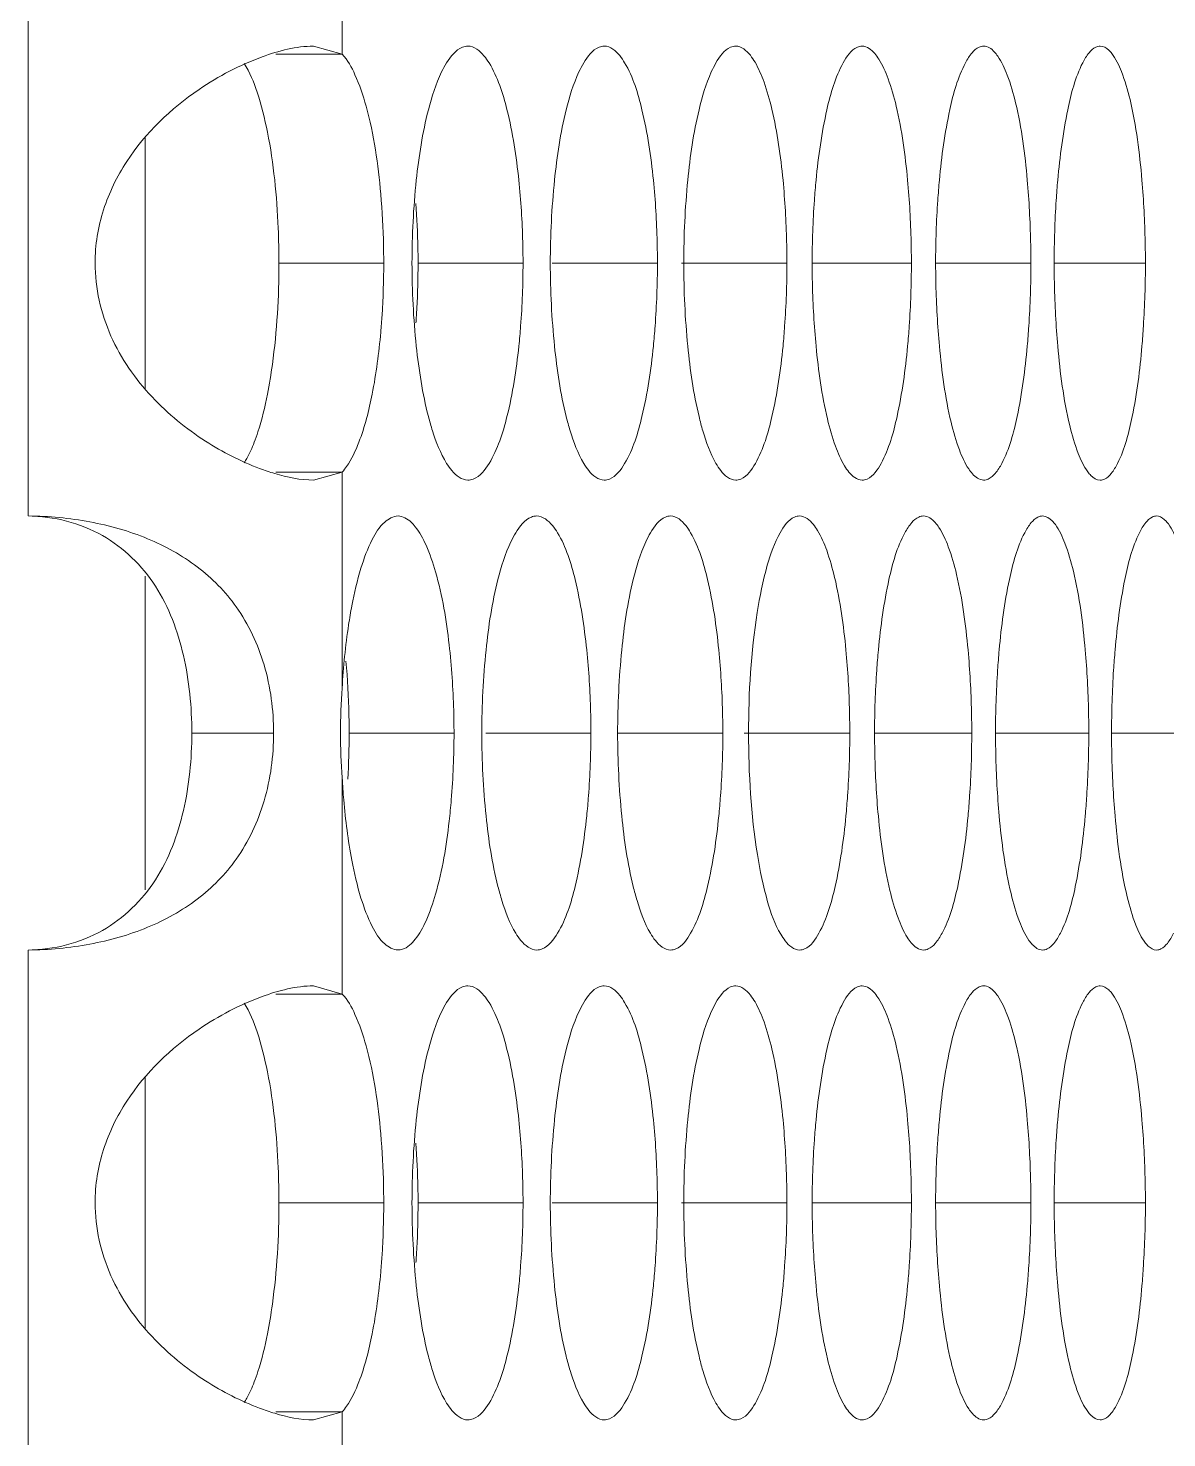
# Model space of a CAD drawing. Header units: millimetres. Extents: x 1177 to 4147, y 93 to 2194.
# Drawn here: x 2891.19 to 2906.93, y 1674.11 to 1693.6 of the extents above; entities that cross this region are included whole.
import ezdxf

# ---------------------------------------------------------------- set-up
doc = ezdxf.new("R2010")
doc.units = ezdxf.units.MM
doc.header["$LTSCALE"] = 0.1
doc.layers.get('0').update_dxf_attribs({"lineweight": 13})
doc.layers.add('标注', color=251, linetype='Continuous', lineweight=9)

msp = doc.modelspace()

# ---------------------------------------------------------------- linework, layer by layer
for p, q in [((2895.532, 1693.239), (2895.532, 1696.226)), ((2891.191, 1686.856), (2891.191, 1693.847)), ((2891.191, 1686.856), (2891.191, 1693.847)), ((2895.532, 1684.477), (2895.532, 1687.464)), ((2895.532, 1680.248), (2895.532, 1683.235)), ((2891.191, 1673.866), (2891.191, 1680.856)), ((2891.191, 1673.866), (2891.191, 1680.856)), ((2895.532, 1671.487), (2895.532, 1674.474))]:
    msp.add_line(p, q)
at = {"layer": '标注'}
for p, q in [((2895.532, 1693.239), (2895.137, 1693.351)), ((2894.616, 1693.239), (2895.532, 1693.239)), ((2892.81, 1692.09), (2892.81, 1688.613)), ((2894.658, 1690.352), (2896.106, 1690.352)), ((2896.581, 1690.352), (2898.032, 1690.352)), ((2898.435, 1690.352), (2899.89, 1690.352)), ((2900.221, 1690.352), (2901.68, 1690.352)), ((2902.029, 1690.352), (2903.401, 1690.352)), ((2903.736, 1690.352), (2905.053, 1690.352)), ((2905.375, 1690.352), (2906.636, 1690.352)), ((2894.616, 1687.464), (2895.532, 1687.464)), ((2895.137, 1687.352), (2895.532, 1687.464)), ((2892.81, 1686.024), (2892.81, 1681.689)), ((2893.453, 1683.856), (2894.584, 1683.856)), ((2895.628, 1683.856), (2897.078, 1683.856)), ((2897.516, 1683.856), (2898.97, 1683.856)), ((2899.337, 1683.856), (2900.794, 1683.856)), ((2901.089, 1683.856), (2902.549, 1683.856)), ((2902.892, 1683.856), (2904.235, 1683.856)), ((2904.564, 1683.856), (2905.853, 1683.856)), ((2906.168, 1683.856), (2907.402, 1683.856)), ((2894.616, 1680.248), (2895.532, 1680.248)), ((2895.532, 1680.248), (2895.137, 1680.361)), ((2892.81, 1679.1), (2892.81, 1675.623)), ((2894.658, 1677.361), (2896.106, 1677.361)), ((2896.581, 1677.361), (2898.032, 1677.361)), ((2898.435, 1677.361), (2899.89, 1677.361)), ((2900.221, 1677.361), (2901.68, 1677.361)), ((2902.029, 1677.361), (2903.401, 1677.361)), ((2903.736, 1677.361), (2905.053, 1677.361)), ((2905.375, 1677.361), (2906.636, 1677.361)), ((2894.616, 1674.474), (2895.532, 1674.474)), ((2895.137, 1674.361), (2895.532, 1674.474))]:
    msp.add_line(p, q, dxfattribs=at)
for centre, radius, start, end in [((2904.136, 1683.849), 8.627, 175.8208, 179.9495), ((2904.136, 1683.864), 8.627, 180.0505, 184.1792), ((2884.338, 1683.856), 11.29, 356.7614, 0.0035)]:
    msp.add_arc(centre, radius, start, end, dxfattribs=at)
for points, knots in [([(2895.137, 1693.351), (2894.895, 1693.351), (2894.332, 1693.201), (2893.824, 1692.937), (2893.553, 1692.753)], [0, 0, 0, 0, 0.425121, 1, 1, 1, 1]), ([(2897.27, 1693.352), (2897.244, 1693.352), (2897.116, 1693.322), (2897.03, 1693.207), (2896.976, 1693.12)], [0, 0, 0, 0, 0.199148, 1, 1, 1, 1]), ([(2897.563, 1693.12), (2897.541, 1693.154), (2897.472, 1693.257), (2897.356, 1693.352), (2897.27, 1693.352)], [0, 0, 0, 0, 0.321082, 1, 1, 1, 1]), ([(2899.155, 1693.352), (2899.131, 1693.352), (2899.005, 1693.322), (2898.923, 1693.206), (2898.871, 1693.12)], [0, 0, 0, 0, 0.196477, 1, 1, 1, 1]), ([(2899.437, 1693.12), (2899.417, 1693.154), (2899.351, 1693.256), (2899.239, 1693.352), (2899.155, 1693.352)], [0, 0, 0, 0, 0.324295, 1, 1, 1, 1]), ([(2900.972, 1693.352), (2900.948, 1693.352), (2900.825, 1693.321), (2900.748, 1693.206), (2900.699, 1693.12)], [0, 0, 0, 0, 0.193636, 1, 1, 1, 1]), ([(2901.239, 1693.128), (2901.22, 1693.161), (2901.158, 1693.258), (2901.052, 1693.352), (2900.972, 1693.352)], [0, 0, 0, 0, 0.326204, 1, 1, 1, 1]), ([(2902.72, 1693.352), (2902.698, 1693.352), (2902.577, 1693.32), (2902.505, 1693.205), (2902.458, 1693.12)], [0, 0, 0, 0, 0.190615, 1, 1, 1, 1]), ([(2902.951, 1693.171), (2902.934, 1693.198), (2902.879, 1693.278), (2902.788, 1693.352), (2902.72, 1693.352)], [0, 0, 0, 0, 0.321102, 1, 1, 1, 1]), ([(2904.4, 1693.352), (2904.378, 1693.352), (2904.315, 1693.335), (2904.225, 1693.251), (2904.174, 1693.169), (2904.148, 1693.12)], [0, 0, 0, 0, 0.185665, 0.530478, 1, 1, 1, 1]), ([(2904.595, 1693.213), (2904.58, 1693.234), (2904.532, 1693.297), (2904.456, 1693.352), (2904.4, 1693.352)], [0, 0, 0, 0, 0.314447, 1, 1, 1, 1]), ([(2906.011, 1693.352), (2905.99, 1693.352), (2905.928, 1693.335), (2905.843, 1693.251), (2905.794, 1693.169), (2905.769, 1693.12)], [0, 0, 0, 0, 0.182292, 0.52599, 1, 1, 1, 1]), ([(2906.17, 1693.251), (2906.158, 1693.266), (2906.117, 1693.314), (2906.055, 1693.352), (2906.011, 1693.352)], [0, 0, 0, 0, 0.305886, 1, 1, 1, 1]), ([(2894.499, 1692.162), (2894.462, 1692.349), (2894.382, 1692.675), (2894.255, 1692.989), (2894.179, 1693.112)], [0, 0, 0, 0, 0.568754, 1, 1, 1, 1]), ([(2896.065, 1691.306), (2896.029, 1691.715), (2895.951, 1692.28), (2895.738, 1692.921), (2895.608, 1693.158), (2895.532, 1693.239)], [0, 0, 0, 0, 0.608781, 0.835781, 1, 1, 1, 1]), ([(2896.976, 1693.12), (2896.95, 1693.079), (2896.841, 1692.874), (2896.77, 1692.651), (2896.724, 1692.472)], [0, 0, 0, 0, 0.20579, 1, 1, 1, 1]), ([(2897.974, 1691.499), (2897.94, 1691.826), (2897.855, 1692.379), (2897.683, 1692.923), (2897.563, 1693.12)], [0, 0, 0, 0, 0.587706, 1, 1, 1, 1]), ([(2898.871, 1693.12), (2898.847, 1693.079), (2898.741, 1692.873), (2898.673, 1692.65), (2898.629, 1692.472)], [0, 0, 0, 0, 0.205098, 1, 1, 1, 1]), ([(2899.834, 1691.499), (2899.801, 1691.826), (2899.719, 1692.377), (2899.555, 1692.922), (2899.437, 1693.12)], [0, 0, 0, 0, 0.588565, 1, 1, 1, 1]), ([(2900.699, 1693.12), (2900.675, 1693.079), (2900.573, 1692.873), (2900.508, 1692.65), (2900.465, 1692.472)], [0, 0, 0, 0, 0.204414, 1, 1, 1, 1]), ([(2901.626, 1691.499), (2901.594, 1691.828), (2901.531, 1692.287), (2901.38, 1692.828), (2901.29, 1693.041), (2901.239, 1693.128)], [0, 0, 0, 0, 0.590197, 0.820528, 1, 1, 1, 1]), ([(2902.458, 1693.12), (2902.347, 1692.92), (2902.192, 1692.376), (2902.115, 1691.826), (2902.083, 1691.499)], [0, 0, 0, 0, 0.410076, 1, 1, 1, 1]), ([(2903.349, 1691.499), (2903.316, 1691.843), (2903.254, 1692.318), (2903.098, 1692.873), (2903.004, 1693.087), (2902.951, 1693.171)], [0, 0, 0, 0, 0.598831, 0.827178, 1, 1, 1, 1]), ([(2904.148, 1693.12), (2904.041, 1692.919), (2903.893, 1692.375), (2903.818, 1691.826), (2903.788, 1691.499)], [0, 0, 0, 0, 0.409275, 1, 1, 1, 1]), ([(2905.003, 1691.499), (2904.971, 1691.857), (2904.909, 1692.35), (2904.747, 1692.919), (2904.651, 1693.132), (2904.595, 1693.213)], [0, 0, 0, 0, 0.608586, 0.834685, 1, 1, 1, 1]), ([(2905.769, 1693.12), (2905.666, 1692.918), (2905.525, 1692.374), (2905.453, 1691.825), (2905.424, 1691.499)], [0, 0, 0, 0, 0.408497, 1, 1, 1, 1]), ([(2906.588, 1691.499), (2906.556, 1691.872), (2906.495, 1692.383), (2906.328, 1692.964), (2906.229, 1693.176), (2906.17, 1693.251)], [0, 0, 0, 0, 0.619614, 0.843153, 1, 1, 1, 1]), ([(2893.553, 1692.753), (2893.164, 1692.488), (2892.628, 1691.975), (2892.197, 1691.099), (2892.116, 1690.6), (2892.116, 1690.352)], [0, 0, 0, 0, 0.48685, 0.742674, 1, 1, 1, 1]), ([(2896.724, 1692.472), (2896.642, 1692.153), (2896.533, 1691.447), (2896.497, 1690.734), (2896.497, 1690.352)], [0, 0, 0, 0, 0.462348, 1, 1, 1, 1]), ([(2898.629, 1692.472), (2898.549, 1692.153), (2898.445, 1691.446), (2898.409, 1690.734), (2898.409, 1690.352)], [0, 0, 0, 0, 0.462125, 1, 1, 1, 1]), ([(2900.465, 1692.472), (2900.388, 1692.153), (2900.288, 1691.446), (2900.254, 1690.734), (2900.254, 1690.352)], [0, 0, 0, 0, 0.461908, 1, 1, 1, 1]), ([(2894.658, 1690.352), (2894.658, 1690.513), (2894.644, 1691.119), (2894.586, 1691.726), (2894.499, 1692.162)], [0, 0, 0, 0, 0.265985, 1, 1, 1, 1]), ([(2898.032, 1690.352), (2898.032, 1690.449), (2898.027, 1690.832), (2898.004, 1691.215), (2897.974, 1691.499)], [0, 0, 0, 0, 0.255763, 1, 1, 1, 1]), ([(2899.89, 1690.352), (2899.89, 1690.449), (2899.885, 1690.832), (2899.863, 1691.215), (2899.834, 1691.499)], [0, 0, 0, 0, 0.25579, 1, 1, 1, 1]), ([(2901.68, 1690.352), (2901.68, 1690.449), (2901.675, 1690.832), (2901.653, 1691.215), (2901.626, 1691.499)], [0, 0, 0, 0, 0.255815, 1, 1, 1, 1]), ([(2902.083, 1691.499), (2902.074, 1691.406), (2902.043, 1691.025), (2902.029, 1690.642), (2902.029, 1690.352)], [0, 0, 0, 0, 0.242084, 1, 1, 1, 1]), ([(2903.401, 1690.352), (2903.401, 1690.449), (2903.396, 1690.832), (2903.375, 1691.215), (2903.349, 1691.499)], [0, 0, 0, 0, 0.25584, 1, 1, 1, 1]), ([(2903.788, 1691.499), (2903.78, 1691.406), (2903.749, 1691.025), (2903.736, 1690.642), (2903.736, 1690.352)], [0, 0, 0, 0, 0.242044, 1, 1, 1, 1]), ([(2905.053, 1690.352), (2905.053, 1690.449), (2905.048, 1690.832), (2905.028, 1691.215), (2905.003, 1691.499)], [0, 0, 0, 0, 0.255864, 1, 1, 1, 1]), ([(2905.424, 1691.499), (2905.416, 1691.406), (2905.387, 1691.025), (2905.375, 1690.642), (2905.375, 1690.352)], [0, 0, 0, 0, 0.242005, 1, 1, 1, 1]), ([(2906.636, 1690.352), (2906.636, 1690.449), (2906.632, 1690.832), (2906.612, 1691.215), (2906.588, 1691.499)], [0, 0, 0, 0, 0.255886, 1, 1, 1, 1]), ([(2896.106, 1690.352), (2896.106, 1690.432), (2896.103, 1690.751), (2896.086, 1691.069), (2896.065, 1691.306)], [0, 0, 0, 0, 0.253876, 1, 1, 1, 1]), ([(2896.581, 1690.352), (2896.581, 1690.421), (2896.578, 1690.697), (2896.566, 1690.973), (2896.551, 1691.178)], [0, 0, 0, 0, 0.252958, 1, 1, 1, 1]), ([(2892.116, 1690.352), (2892.116, 1690.008), (2892.273, 1689.318), (2892.859, 1688.484), (2893.591, 1687.886), (2894.129, 1687.611), (2894.391, 1687.513)], [0, 0, 0, 0, 0.268228, 0.532568, 0.782157, 1, 1, 1, 1]), ([(2894.499, 1688.541), (2894.526, 1688.677), (2894.623, 1689.275), (2894.658, 1689.883), (2894.658, 1690.352)], [0, 0, 0, 0, 0.228138, 1, 1, 1, 1]), ([(2896.065, 1689.397), (2896.072, 1689.475), (2896.096, 1689.793), (2896.106, 1690.111), (2896.106, 1690.352)], [0, 0, 0, 0, 0.244708, 1, 1, 1, 1]), ([(2896.497, 1690.352), (2896.497, 1689.969), (2896.533, 1689.256), (2896.642, 1688.55), (2896.724, 1688.231)], [0, 0, 0, 0, 0.537652, 1, 1, 1, 1]), ([(2896.551, 1689.525), (2896.556, 1689.593), (2896.573, 1689.868), (2896.581, 1690.144), (2896.581, 1690.352)], [0, 0, 0, 0, 0.246013, 1, 1, 1, 1]), ([(2897.974, 1689.204), (2897.984, 1689.297), (2898.018, 1689.678), (2898.032, 1690.061), (2898.032, 1690.352)], [0, 0, 0, 0, 0.24218, 1, 1, 1, 1]), ([(2898.409, 1690.352), (2898.409, 1689.969), (2898.445, 1689.257), (2898.549, 1688.55), (2898.629, 1688.231)], [0, 0, 0, 0, 0.537875, 1, 1, 1, 1]), ([(2899.834, 1689.204), (2899.843, 1689.297), (2899.876, 1689.678), (2899.89, 1690.061), (2899.89, 1690.352)], [0, 0, 0, 0, 0.242136, 1, 1, 1, 1]), ([(2900.254, 1690.352), (2900.254, 1689.969), (2900.288, 1689.257), (2900.388, 1688.55), (2900.465, 1688.231)], [0, 0, 0, 0, 0.538092, 1, 1, 1, 1]), ([(2901.626, 1689.204), (2901.635, 1689.297), (2901.666, 1689.678), (2901.68, 1690.061), (2901.68, 1690.352)], [0, 0, 0, 0, 0.242094, 1, 1, 1, 1]), ([(2902.029, 1690.352), (2902.029, 1690.254), (2902.034, 1689.871), (2902.056, 1689.488), (2902.083, 1689.204)], [0, 0, 0, 0, 0.25582, 1, 1, 1, 1]), ([(2903.349, 1689.204), (2903.357, 1689.297), (2903.388, 1689.678), (2903.401, 1690.061), (2903.401, 1690.352)], [0, 0, 0, 0, 0.242053, 1, 1, 1, 1]), ([(2903.736, 1690.352), (2903.736, 1690.254), (2903.741, 1689.871), (2903.762, 1689.488), (2903.788, 1689.204)], [0, 0, 0, 0, 0.255845, 1, 1, 1, 1]), ([(2905.003, 1689.204), (2905.011, 1689.297), (2905.04, 1689.678), (2905.053, 1690.061), (2905.053, 1690.352)], [0, 0, 0, 0, 0.242014, 1, 1, 1, 1]), ([(2905.375, 1690.352), (2905.375, 1690.254), (2905.379, 1689.871), (2905.399, 1689.488), (2905.424, 1689.204)], [0, 0, 0, 0, 0.255868, 1, 1, 1, 1]), ([(2906.588, 1689.204), (2906.596, 1689.297), (2906.624, 1689.678), (2906.636, 1690.061), (2906.636, 1690.352)], [0, 0, 0, 0, 0.241977, 1, 1, 1, 1]), ([(2895.763, 1687.876), (2895.846, 1688.09), (2895.973, 1688.596), (2896.04, 1689.111), (2896.065, 1689.397)], [0, 0, 0, 0, 0.444382, 1, 1, 1, 1]), ([(2897.563, 1687.583), (2897.683, 1687.78), (2897.855, 1688.325), (2897.94, 1688.877), (2897.974, 1689.204)], [0, 0, 0, 0, 0.412294, 1, 1, 1, 1]), ([(2899.437, 1687.583), (2899.555, 1687.781), (2899.719, 1688.326), (2899.801, 1688.877), (2899.834, 1689.204)], [0, 0, 0, 0, 0.411435, 1, 1, 1, 1]), ([(2901.244, 1687.583), (2901.357, 1687.782), (2901.515, 1688.327), (2901.594, 1688.877), (2901.626, 1689.204)], [0, 0, 0, 0, 0.410597, 1, 1, 1, 1]), ([(2902.083, 1689.204), (2902.116, 1688.866), (2902.179, 1688.397), (2902.334, 1687.848), (2902.426, 1687.634), (2902.478, 1687.548)], [0, 0, 0, 0, 0.595352, 0.824536, 1, 1, 1, 1]), ([(2902.982, 1687.583), (2903.091, 1687.783), (2903.243, 1688.328), (2903.318, 1688.877), (2903.349, 1689.204)], [0, 0, 0, 0, 0.409781, 1, 1, 1, 1]), ([(2903.788, 1689.204), (2903.821, 1688.851), (2903.884, 1688.365), (2904.044, 1687.802), (2904.139, 1687.588), (2904.194, 1687.506)], [0, 0, 0, 0, 0.604767, 0.831791, 1, 1, 1, 1]), ([(2904.651, 1687.583), (2904.756, 1687.784), (2904.901, 1688.329), (2904.974, 1688.878), (2905.003, 1689.204)], [0, 0, 0, 0, 0.408988, 1, 1, 1, 1]), ([(2905.424, 1689.204), (2905.457, 1688.836), (2905.52, 1688.333), (2905.685, 1687.756), (2905.783, 1687.543), (2905.84, 1687.466)], [0, 0, 0, 0, 0.615423, 0.839991, 1, 1, 1, 1]), ([(2906.251, 1687.583), (2906.353, 1687.785), (2906.491, 1688.33), (2906.56, 1688.878), (2906.588, 1689.204)], [0, 0, 0, 0, 0.408219, 1, 1, 1, 1]), ([(2894.315, 1687.875), (2894.334, 1687.923), (2894.41, 1688.14), (2894.464, 1688.365), (2894.499, 1688.541)], [0, 0, 0, 0, 0.222237, 1, 1, 1, 1]), ([(2896.724, 1688.231), (2896.741, 1688.165), (2896.805, 1687.942), (2896.889, 1687.722), (2896.976, 1687.583)], [0, 0, 0, 0, 0.294324, 1, 1, 1, 1]), ([(2898.629, 1688.231), (2898.645, 1688.165), (2898.707, 1687.943), (2898.788, 1687.723), (2898.871, 1687.583)], [0, 0, 0, 0, 0.294922, 1, 1, 1, 1]), ([(2900.465, 1688.231), (2900.481, 1688.165), (2900.54, 1687.943), (2900.618, 1687.724), (2900.699, 1687.583)], [0, 0, 0, 0, 0.29551, 1, 1, 1, 1]), ([(2894.179, 1687.591), (2894.192, 1687.611), (2894.244, 1687.702), (2894.286, 1687.799), (2894.315, 1687.875)], [0, 0, 0, 0, 0.224904, 1, 1, 1, 1]), ([(2895.532, 1687.464), (2895.554, 1687.488), (2895.652, 1687.613), (2895.718, 1687.759), (2895.763, 1687.876)], [0, 0, 0, 0, 0.205277, 1, 1, 1, 1]), ([(2894.391, 1687.513), (2894.459, 1687.487), (2894.701, 1687.406), (2894.955, 1687.352), (2895.137, 1687.352)], [0, 0, 0, 0, 0.288359, 1, 1, 1, 1]), ([(2896.976, 1687.583), (2896.997, 1687.549), (2897.067, 1687.446), (2897.184, 1687.352), (2897.27, 1687.352)], [0, 0, 0, 0, 0.321073, 1, 1, 1, 1]), ([(2897.27, 1687.352), (2897.295, 1687.352), (2897.424, 1687.381), (2897.509, 1687.496), (2897.563, 1687.583)], [0, 0, 0, 0, 0.199481, 1, 1, 1, 1]), ([(2898.871, 1687.583), (2898.892, 1687.549), (2898.959, 1687.447), (2899.071, 1687.352), (2899.155, 1687.352)], [0, 0, 0, 0, 0.324264, 1, 1, 1, 1]), ([(2899.155, 1687.352), (2899.18, 1687.352), (2899.306, 1687.381), (2899.386, 1687.497), (2899.437, 1687.583)], [0, 0, 0, 0, 0.196798, 1, 1, 1, 1]), ([(2900.699, 1687.583), (2900.719, 1687.549), (2900.782, 1687.449), (2900.89, 1687.352), (2900.972, 1687.352)], [0, 0, 0, 0, 0.327612, 1, 1, 1, 1]), ([(2900.972, 1687.352), (2900.996, 1687.352), (2901.119, 1687.382), (2901.195, 1687.497), (2901.244, 1687.583)], [0, 0, 0, 0, 0.193945, 1, 1, 1, 1]), ([(2902.478, 1687.548), (2902.496, 1687.519), (2902.553, 1687.433), (2902.649, 1687.352), (2902.72, 1687.352)], [0, 0, 0, 0, 0.324647, 1, 1, 1, 1]), ([(2902.72, 1687.352), (2902.743, 1687.352), (2902.864, 1687.383), (2902.935, 1687.498), (2902.982, 1687.583)], [0, 0, 0, 0, 0.190909, 1, 1, 1, 1]), ([(2904.194, 1687.506), (2904.209, 1687.483), (2904.259, 1687.413), (2904.34, 1687.352), (2904.4, 1687.352)], [0, 0, 0, 0, 0.318608, 1, 1, 1, 1]), ([(2904.4, 1687.352), (2904.422, 1687.352), (2904.485, 1687.368), (2904.574, 1687.452), (2904.625, 1687.534), (2904.651, 1687.583)], [0, 0, 0, 0, 0.185919, 0.530524, 1, 1, 1, 1]), ([(2905.84, 1687.466), (2905.853, 1687.449), (2905.896, 1687.395), (2905.963, 1687.352), (2906.011, 1687.352)], [0, 0, 0, 0, 0.310747, 1, 1, 1, 1]), ([(2906.011, 1687.352), (2906.032, 1687.352), (2906.093, 1687.368), (2906.178, 1687.452), (2906.226, 1687.534), (2906.251, 1687.583)], [0, 0, 0, 0, 0.18253, 0.526009, 1, 1, 1, 1]), ([(2894.067, 1685.6), (2893.918, 1685.809), (2893.546, 1686.187), (2892.84, 1686.576), (2892.04, 1686.802), (2891.477, 1686.854), (2891.191, 1686.856)], [0, 0, 0, 0, 0.237278, 0.48061, 0.736199, 1, 1, 1, 1]), ([(2893.453, 1683.856), (2893.453, 1684.216), (2893.385, 1684.922), (2893.02, 1685.919), (2892.252, 1686.676), (2891.545, 1686.852), (2891.191, 1686.856)], [0, 0, 0, 0, 0.257867, 0.504597, 0.746083, 1, 1, 1, 1]), ([(2896.304, 1686.856), (2896.237, 1686.856), (2896.078, 1686.762), (2895.918, 1686.497), (2895.77, 1686.103), (2895.699, 1685.791), (2895.666, 1685.616)], [0, 0, 0, 0, 0.138263, 0.343336, 0.632179, 1, 1, 1, 1]), ([(2896.542, 1686.708), (2896.525, 1686.731), (2896.463, 1686.801), (2896.37, 1686.856), (2896.304, 1686.856)], [0, 0, 0, 0, 0.303752, 1, 1, 1, 1]), ([(2897.011, 1685.075), (2896.972, 1685.415), (2896.897, 1685.885), (2896.712, 1686.426), (2896.604, 1686.63), (2896.542, 1686.708)], [0, 0, 0, 0, 0.599408, 0.827175, 1, 1, 1, 1]), ([(2898.221, 1686.856), (2898.196, 1686.856), (2898.069, 1686.827), (2897.985, 1686.711), (2897.932, 1686.625)], [0, 0, 0, 0, 0.197833, 1, 1, 1, 1]), ([(2898.509, 1686.625), (2898.488, 1686.659), (2898.42, 1686.761), (2898.306, 1686.856), (2898.221, 1686.856)], [0, 0, 0, 0, 0.322669, 1, 1, 1, 1]), ([(2900.072, 1686.856), (2900.048, 1686.856), (2899.923, 1686.826), (2899.844, 1686.711), (2899.794, 1686.625)], [0, 0, 0, 0, 0.195078, 1, 1, 1, 1]), ([(2900.349, 1686.625), (2900.329, 1686.659), (2900.265, 1686.76), (2900.155, 1686.856), (2900.072, 1686.856)], [0, 0, 0, 0, 0.32596, 1, 1, 1, 1]), ([(2901.855, 1686.856), (2901.832, 1686.856), (2901.71, 1686.825), (2901.635, 1686.71), (2901.587, 1686.625)], [0, 0, 0, 0, 0.192149, 1, 1, 1, 1]), ([(2902.104, 1686.655), (2902.086, 1686.685), (2902.027, 1686.773), (2901.928, 1686.856), (2901.855, 1686.856)], [0, 0, 0, 0, 0.323826, 1, 1, 1, 1]), ([(2903.569, 1686.856), (2903.546, 1686.856), (2903.482, 1686.84), (2903.39, 1686.757), (2903.338, 1686.674), (2903.311, 1686.625)], [0, 0, 0, 0, 0.187277, 0.53264, 1, 1, 1, 1]), ([(2903.782, 1686.697), (2903.766, 1686.721), (2903.714, 1686.793), (2903.63, 1686.856), (2903.569, 1686.856)], [0, 0, 0, 0, 0.31799, 1, 1, 1, 1]), ([(2904.184, 1685.004), (2904.152, 1685.355), (2904.09, 1685.839), (2903.931, 1686.401), (2903.836, 1686.615), (2903.782, 1686.697)], [0, 0, 0, 0, 0.603559, 0.830818, 1, 1, 1, 1]), ([(2905.214, 1686.856), (2905.192, 1686.856), (2905.13, 1686.839), (2905.042, 1686.756), (2904.993, 1686.674), (2904.967, 1686.625)], [0, 0, 0, 0, 0.184004, 0.528262, 1, 1, 1, 1]), ([(2905.391, 1686.737), (2905.378, 1686.755), (2905.333, 1686.811), (2905.264, 1686.856), (2905.214, 1686.856)], [0, 0, 0, 0, 0.310426, 1, 1, 1, 1]), ([(2905.804, 1685.004), (2905.772, 1685.37), (2905.71, 1685.871), (2905.546, 1686.446), (2905.448, 1686.659), (2905.391, 1686.737)], [0, 0, 0, 0, 0.613931, 0.838792, 1, 1, 1, 1]), ([(2906.79, 1686.856), (2906.77, 1686.856), (2906.709, 1686.839), (2906.625, 1686.755), (2906.578, 1686.674), (2906.554, 1686.625)], [0, 0, 0, 0, 0.180528, 0.523661, 1, 1, 1, 1]), ([(2906.932, 1686.773), (2906.921, 1686.786), (2906.883, 1686.826), (2906.829, 1686.856), (2906.79, 1686.856)], [0, 0, 0, 0, 0.300787, 1, 1, 1, 1]), ([(2907.355, 1685.004), (2907.337, 1685.21), (2907.296, 1685.591), (2907.205, 1686.103), (2907.092, 1686.491), (2906.992, 1686.702), (2906.932, 1686.773)], [0, 0, 0, 0, 0.338668, 0.625811, 0.847843, 1, 1, 1, 1]), ([(2897.932, 1686.625), (2897.907, 1686.584), (2897.799, 1686.379), (2897.73, 1686.155), (2897.685, 1685.977)], [0, 0, 0, 0, 0.205443, 1, 1, 1, 1]), ([(2898.912, 1685.004), (2898.879, 1685.331), (2898.796, 1685.883), (2898.628, 1686.427), (2898.509, 1686.625)], [0, 0, 0, 0, 0.588138, 1, 1, 1, 1]), ([(2899.794, 1686.625), (2899.77, 1686.584), (2899.665, 1686.378), (2899.599, 1686.155), (2899.555, 1685.977)], [0, 0, 0, 0, 0.204755, 1, 1, 1, 1]), ([(2900.738, 1685.004), (2900.706, 1685.331), (2900.626, 1685.882), (2900.464, 1686.426), (2900.349, 1686.625)], [0, 0, 0, 0, 0.588987, 1, 1, 1, 1]), ([(2901.587, 1686.625), (2901.507, 1686.484), (2901.379, 1686.118), (2901.196, 1685.196), (2901.15, 1684.413), (2901.15, 1683.856)], [0, 0, 0, 0, 0.171591, 0.407652, 1, 1, 1, 1]), ([(2902.496, 1685.004), (2902.464, 1685.34), (2902.401, 1685.807), (2902.247, 1686.355), (2902.156, 1686.569), (2902.104, 1686.655)], [0, 0, 0, 0, 0.594383, 0.823753, 1, 1, 1, 1]), ([(2903.311, 1686.625), (2903.202, 1686.424), (2903.051, 1685.88), (2902.975, 1685.33), (2902.944, 1685.004)], [0, 0, 0, 0, 0.409673, 1, 1, 1, 1]), ([(2904.967, 1686.625), (2904.862, 1686.423), (2904.717, 1685.879), (2904.644, 1685.33), (2904.615, 1685.004)], [0, 0, 0, 0, 0.408883, 1, 1, 1, 1]), ([(2906.554, 1686.625), (2906.453, 1686.422), (2906.315, 1685.878), (2906.245, 1685.33), (2906.217, 1685.004)], [0, 0, 0, 0, 0.408118, 1, 1, 1, 1]), ([(2897.685, 1685.977), (2897.604, 1685.658), (2897.497, 1684.951), (2897.462, 1684.239), (2897.462, 1683.856)], [0, 0, 0, 0, 0.462235, 1, 1, 1, 1]), ([(2899.555, 1685.977), (2899.477, 1685.658), (2899.375, 1684.951), (2899.34, 1684.239), (2899.34, 1683.856)], [0, 0, 0, 0, 0.462016, 1, 1, 1, 1]), ([(2894.584, 1683.856), (2894.584, 1684.173), (2894.504, 1684.79), (2894.239, 1685.358), (2894.067, 1685.6)], [0, 0, 0, 0, 0.515812, 1, 1, 1, 1]), ([(2895.666, 1685.616), (2895.649, 1685.528), (2895.585, 1685.151), (2895.548, 1684.77), (2895.532, 1684.477)], [0, 0, 0, 0, 0.233018, 1, 1, 1, 1]), ([(2897.078, 1683.856), (2897.078, 1683.961), (2897.072, 1684.368), (2897.045, 1684.775), (2897.011, 1685.075)], [0, 0, 0, 0, 0.256515, 1, 1, 1, 1]), ([(2898.97, 1683.856), (2898.97, 1683.954), (2898.965, 1684.337), (2898.942, 1684.72), (2898.912, 1685.004)], [0, 0, 0, 0, 0.255777, 1, 1, 1, 1]), ([(2900.794, 1683.856), (2900.794, 1683.954), (2900.789, 1684.337), (2900.766, 1684.72), (2900.738, 1685.004)], [0, 0, 0, 0, 0.255803, 1, 1, 1, 1]), ([(2902.549, 1683.856), (2902.549, 1683.954), (2902.544, 1684.337), (2902.523, 1684.72), (2902.496, 1685.004)], [0, 0, 0, 0, 0.255828, 1, 1, 1, 1]), ([(2902.944, 1685.004), (2902.936, 1684.911), (2902.905, 1684.53), (2902.892, 1684.147), (2902.892, 1683.856)], [0, 0, 0, 0, 0.242063, 1, 1, 1, 1]), ([(2904.235, 1683.856), (2904.235, 1683.954), (2904.231, 1684.337), (2904.21, 1684.72), (2904.184, 1685.004)], [0, 0, 0, 0, 0.255852, 1, 1, 1, 1]), ([(2904.615, 1685.004), (2904.606, 1684.911), (2904.577, 1684.53), (2904.564, 1684.147), (2904.564, 1683.856)], [0, 0, 0, 0, 0.242024, 1, 1, 1, 1]), ([(2905.853, 1683.856), (2905.853, 1683.954), (2905.849, 1684.337), (2905.829, 1684.72), (2905.804, 1685.004)], [0, 0, 0, 0, 0.255875, 1, 1, 1, 1]), ([(2906.217, 1685.004), (2906.209, 1684.911), (2906.18, 1684.53), (2906.168, 1684.147), (2906.168, 1683.856)], [0, 0, 0, 0, 0.241986, 1, 1, 1, 1]), ([(2895.628, 1683.856), (2895.628, 1683.94), (2895.624, 1684.271), (2895.606, 1684.602), (2895.584, 1684.848)], [0, 0, 0, 0, 0.254236, 1, 1, 1, 1]), ([(2891.191, 1680.856), (2891.545, 1680.861), (2892.252, 1681.037), (2893.02, 1681.794), (2893.385, 1682.791), (2893.453, 1683.497), (2893.453, 1683.856)], [0, 0, 0, 0, 0.253917, 0.495403, 0.742133, 1, 1, 1, 1]), ([(2894.067, 1682.113), (2894.239, 1682.355), (2894.504, 1682.923), (2894.584, 1683.54), (2894.584, 1683.856)], [0, 0, 0, 0, 0.484188, 1, 1, 1, 1]), ([(2897.011, 1682.637), (2897.022, 1682.735), (2897.061, 1683.14), (2897.078, 1683.547), (2897.078, 1683.856)], [0, 0, 0, 0, 0.241125, 1, 1, 1, 1]), ([(2897.462, 1683.856), (2897.462, 1683.473), (2897.497, 1682.762), (2897.604, 1682.055), (2897.685, 1681.736)], [0, 0, 0, 0, 0.537765, 1, 1, 1, 1]), ([(2898.912, 1682.709), (2898.922, 1682.801), (2898.956, 1683.183), (2898.97, 1683.566), (2898.97, 1683.856)], [0, 0, 0, 0, 0.242158, 1, 1, 1, 1]), ([(2899.34, 1683.856), (2899.34, 1683.473), (2899.375, 1682.762), (2899.477, 1682.055), (2899.555, 1681.736)], [0, 0, 0, 0, 0.537984, 1, 1, 1, 1]), ([(2900.738, 1682.709), (2900.747, 1682.801), (2900.78, 1683.183), (2900.794, 1683.566), (2900.794, 1683.856)], [0, 0, 0, 0, 0.242115, 1, 1, 1, 1]), ([(2901.15, 1683.856), (2901.15, 1683.295), (2901.197, 1682.506), (2901.383, 1681.58), (2901.513, 1681.214), (2901.594, 1681.075)], [0, 0, 0, 0, 0.594289, 0.829953, 1, 1, 1, 1]), ([(2902.496, 1682.709), (2902.504, 1682.801), (2902.536, 1683.183), (2902.549, 1683.566), (2902.549, 1683.856)], [0, 0, 0, 0, 0.242073, 1, 1, 1, 1]), ([(2902.892, 1683.856), (2902.892, 1683.758), (2902.896, 1683.375), (2902.917, 1682.993), (2902.944, 1682.709)], [0, 0, 0, 0, 0.255833, 1, 1, 1, 1]), ([(2904.184, 1682.709), (2904.193, 1682.801), (2904.223, 1683.183), (2904.235, 1683.566), (2904.235, 1683.856)], [0, 0, 0, 0, 0.242033, 1, 1, 1, 1]), ([(2904.564, 1683.856), (2904.564, 1683.758), (2904.569, 1683.376), (2904.589, 1682.993), (2904.615, 1682.709)], [0, 0, 0, 0, 0.255857, 1, 1, 1, 1]), ([(2905.804, 1682.709), (2905.812, 1682.801), (2905.841, 1683.183), (2905.853, 1683.566), (2905.853, 1683.856)], [0, 0, 0, 0, 0.241995, 1, 1, 1, 1]), ([(2906.168, 1683.856), (2906.168, 1683.758), (2906.172, 1683.376), (2906.192, 1682.993), (2906.217, 1682.709)], [0, 0, 0, 0, 0.25588, 1, 1, 1, 1]), ([(2895.532, 1683.235), (2895.538, 1683.134), (2895.565, 1682.753), (2895.613, 1682.373), (2895.666, 1682.097)], [0, 0, 0, 0, 0.264818, 1, 1, 1, 1]), ([(2896.542, 1681.005), (2896.604, 1681.082), (2896.712, 1681.287), (2896.897, 1681.828), (2896.972, 1682.297), (2897.011, 1682.637)], [0, 0, 0, 0, 0.172825, 0.400592, 1, 1, 1, 1]), ([(2898.509, 1681.088), (2898.628, 1681.285), (2898.796, 1681.83), (2898.879, 1682.382), (2898.912, 1682.709)], [0, 0, 0, 0, 0.411862, 1, 1, 1, 1]), ([(2900.349, 1681.088), (2900.464, 1681.286), (2900.626, 1681.831), (2900.706, 1682.382), (2900.738, 1682.709)], [0, 0, 0, 0, 0.411013, 1, 1, 1, 1]), ([(2902.121, 1681.088), (2902.233, 1681.287), (2902.388, 1681.832), (2902.465, 1682.382), (2902.496, 1682.709)], [0, 0, 0, 0, 0.410186, 1, 1, 1, 1]), ([(2902.944, 1682.709), (2902.977, 1682.364), (2903.04, 1681.886), (2903.198, 1681.33), (2903.291, 1681.116), (2903.344, 1681.032)], [0, 0, 0, 0, 0.599914, 0.828052, 1, 1, 1, 1]), ([(2903.825, 1681.088), (2903.932, 1681.288), (2904.08, 1681.833), (2904.154, 1682.382), (2904.184, 1682.709)], [0, 0, 0, 0, 0.409381, 1, 1, 1, 1]), ([(2904.615, 1682.709), (2904.647, 1682.349), (2904.71, 1681.854), (2904.873, 1681.283), (2904.97, 1681.07), (2905.026, 1680.99)], [0, 0, 0, 0, 0.60993, 0.835766, 1, 1, 1, 1]), ([(2905.46, 1681.088), (2905.563, 1681.289), (2905.705, 1681.834), (2905.775, 1682.382), (2905.804, 1682.709)], [0, 0, 0, 0, 0.4086, 1, 1, 1, 1]), ([(2906.217, 1682.709), (2906.249, 1682.333), (2906.312, 1681.821), (2906.48, 1681.238), (2906.579, 1681.026), (2906.638, 1680.952)], [0, 0, 0, 0, 0.621267, 0.84448, 1, 1, 1, 1]), ([(2891.191, 1680.856), (2891.477, 1680.859), (2892.04, 1680.911), (2892.84, 1681.136), (2893.546, 1681.525), (2893.918, 1681.904), (2894.067, 1682.113)], [0, 0, 0, 0, 0.263801, 0.51939, 0.762722, 1, 1, 1, 1]), ([(2895.666, 1682.097), (2895.699, 1681.921), (2895.77, 1681.609), (2895.918, 1681.215), (2896.078, 1680.95), (2896.237, 1680.857), (2896.304, 1680.857)], [0, 0, 0, 0, 0.367821, 0.656664, 0.861737, 1, 1, 1, 1]), ([(2897.685, 1681.736), (2897.702, 1681.67), (2897.764, 1681.447), (2897.847, 1681.227), (2897.932, 1681.088)], [0, 0, 0, 0, 0.294624, 1, 1, 1, 1]), ([(2899.555, 1681.736), (2899.572, 1681.67), (2899.632, 1681.448), (2899.711, 1681.228), (2899.794, 1681.088)], [0, 0, 0, 0, 0.295217, 1, 1, 1, 1]), ([(2897.932, 1681.088), (2897.953, 1681.053), (2898.022, 1680.952), (2898.136, 1680.856), (2898.221, 1680.856)], [0, 0, 0, 0, 0.32265, 1, 1, 1, 1]), ([(2898.221, 1680.856), (2898.246, 1680.856), (2898.373, 1680.886), (2898.456, 1681.001), (2898.509, 1681.088)], [0, 0, 0, 0, 0.19816, 1, 1, 1, 1]), ([(2899.794, 1681.088), (2899.814, 1681.053), (2899.879, 1680.953), (2899.989, 1680.856), (2900.072, 1680.856)], [0, 0, 0, 0, 0.325919, 1, 1, 1, 1]), ([(2900.072, 1680.856), (2900.096, 1680.856), (2900.221, 1680.887), (2900.299, 1681.002), (2900.349, 1681.088)], [0, 0, 0, 0, 0.195393, 1, 1, 1, 1]), ([(2901.594, 1681.075), (2901.613, 1681.043), (2901.674, 1680.948), (2901.777, 1680.856), (2901.855, 1680.856)], [0, 0, 0, 0, 0.327099, 1, 1, 1, 1]), ([(2901.855, 1680.856), (2901.878, 1680.856), (2902, 1680.887), (2902.074, 1681.003), (2902.121, 1681.088)], [0, 0, 0, 0, 0.19245, 1, 1, 1, 1]), ([(2903.344, 1681.032), (2903.361, 1681.005), (2903.415, 1680.928), (2903.503, 1680.856), (2903.569, 1680.856)], [0, 0, 0, 0, 0.321831, 1, 1, 1, 1]), ([(2903.569, 1680.856), (2903.591, 1680.856), (2903.655, 1680.873), (2903.747, 1680.956), (2903.798, 1681.039), (2903.825, 1681.088)], [0, 0, 0, 0, 0.187539, 0.532699, 1, 1, 1, 1]), ([(2905.214, 1680.856), (2905.236, 1680.856), (2905.298, 1680.873), (2905.385, 1680.957), (2905.434, 1681.039), (2905.46, 1681.088)], [0, 0, 0, 0, 0.18425, 0.528295, 1, 1, 1, 1]), ([(2906.79, 1680.856), (2906.811, 1680.856), (2906.871, 1680.873), (2906.954, 1680.958), (2907.001, 1681.039), (2907.025, 1681.088)], [0, 0, 0, 0, 0.180756, 0.523667, 1, 1, 1, 1]), ([(2896.304, 1680.857), (2896.325, 1680.857), (2896.421, 1680.872), (2896.496, 1680.946), (2896.542, 1681.005)], [0, 0, 0, 0, 0.213946, 1, 1, 1, 1]), ([(2905.026, 1680.99), (2905.04, 1680.97), (2905.087, 1680.909), (2905.16, 1680.856), (2905.214, 1680.856)], [0, 0, 0, 0, 0.31493, 1, 1, 1, 1]), ([(2906.638, 1680.952), (2906.649, 1680.938), (2906.689, 1680.892), (2906.748, 1680.856), (2906.79, 1680.856)], [0, 0, 0, 0, 0.306013, 1, 1, 1, 1]), ([(2895.137, 1680.361), (2894.895, 1680.361), (2894.332, 1680.211), (2893.824, 1679.947), (2893.553, 1679.763)], [0, 0, 0, 0, 0.425121, 1, 1, 1, 1]), ([(2896.065, 1678.315), (2896.029, 1678.725), (2895.951, 1679.29), (2895.738, 1679.931), (2895.608, 1680.167), (2895.532, 1680.248)], [0, 0, 0, 0, 0.608781, 0.835781, 1, 1, 1, 1]), ([(2897.27, 1680.361), (2897.244, 1680.361), (2897.116, 1680.332), (2897.03, 1680.217), (2896.976, 1680.129)], [0, 0, 0, 0, 0.199148, 1, 1, 1, 1]), ([(2897.563, 1680.129), (2897.541, 1680.164), (2897.472, 1680.267), (2897.356, 1680.361), (2897.27, 1680.361)], [0, 0, 0, 0, 0.321082, 1, 1, 1, 1]), ([(2899.155, 1680.361), (2899.131, 1680.361), (2899.005, 1680.331), (2898.923, 1680.216), (2898.871, 1680.129)], [0, 0, 0, 0, 0.196477, 1, 1, 1, 1]), ([(2899.437, 1680.129), (2899.417, 1680.164), (2899.351, 1680.265), (2899.239, 1680.361), (2899.155, 1680.361)], [0, 0, 0, 0, 0.324295, 1, 1, 1, 1]), ([(2900.972, 1680.361), (2900.948, 1680.361), (2900.825, 1680.33), (2900.748, 1680.215), (2900.699, 1680.129)], [0, 0, 0, 0, 0.193636, 1, 1, 1, 1]), ([(2901.239, 1680.138), (2901.22, 1680.171), (2901.158, 1680.268), (2901.052, 1680.361), (2900.972, 1680.361)], [0, 0, 0, 0, 0.326204, 1, 1, 1, 1]), ([(2902.72, 1680.361), (2902.698, 1680.361), (2902.577, 1680.33), (2902.505, 1680.215), (2902.458, 1680.129)], [0, 0, 0, 0, 0.190615, 1, 1, 1, 1]), ([(2902.951, 1680.181), (2902.934, 1680.208), (2902.879, 1680.288), (2902.788, 1680.361), (2902.72, 1680.361)], [0, 0, 0, 0, 0.321102, 1, 1, 1, 1]), ([(2904.4, 1680.361), (2904.378, 1680.361), (2904.315, 1680.344), (2904.225, 1680.261), (2904.174, 1680.179), (2904.148, 1680.129)], [0, 0, 0, 0, 0.185665, 0.530478, 1, 1, 1, 1]), ([(2904.595, 1680.222), (2904.58, 1680.243), (2904.532, 1680.307), (2904.456, 1680.361), (2904.4, 1680.361)], [0, 0, 0, 0, 0.314447, 1, 1, 1, 1]), ([(2906.011, 1680.361), (2905.99, 1680.361), (2905.928, 1680.344), (2905.843, 1680.26), (2905.794, 1680.178), (2905.769, 1680.129)], [0, 0, 0, 0, 0.182292, 0.52599, 1, 1, 1, 1]), ([(2906.17, 1680.261), (2906.158, 1680.276), (2906.117, 1680.324), (2906.055, 1680.361), (2906.011, 1680.361)], [0, 0, 0, 0, 0.305886, 1, 1, 1, 1]), ([(2906.588, 1678.508), (2906.556, 1678.882), (2906.495, 1679.392), (2906.328, 1679.974), (2906.229, 1680.186), (2906.17, 1680.261)], [0, 0, 0, 0, 0.619614, 0.843153, 1, 1, 1, 1]), ([(2894.499, 1679.172), (2894.462, 1679.359), (2894.382, 1679.684), (2894.255, 1679.999), (2894.179, 1680.122)], [0, 0, 0, 0, 0.568754, 1, 1, 1, 1]), ([(2896.976, 1680.129), (2896.95, 1680.089), (2896.841, 1679.884), (2896.77, 1679.66), (2896.724, 1679.482)], [0, 0, 0, 0, 0.20579, 1, 1, 1, 1]), ([(2897.974, 1678.508), (2897.94, 1678.836), (2897.855, 1679.388), (2897.683, 1679.933), (2897.563, 1680.129)], [0, 0, 0, 0, 0.587706, 1, 1, 1, 1]), ([(2898.871, 1680.129), (2898.847, 1680.089), (2898.741, 1679.883), (2898.673, 1679.66), (2898.629, 1679.482)], [0, 0, 0, 0, 0.205098, 1, 1, 1, 1]), ([(2899.834, 1678.508), (2899.801, 1678.836), (2899.719, 1679.387), (2899.555, 1679.932), (2899.437, 1680.129)], [0, 0, 0, 0, 0.588565, 1, 1, 1, 1]), ([(2900.699, 1680.129), (2900.675, 1680.089), (2900.573, 1679.882), (2900.508, 1679.66), (2900.465, 1679.482)], [0, 0, 0, 0, 0.204414, 1, 1, 1, 1]), ([(2901.626, 1678.508), (2901.594, 1678.838), (2901.531, 1679.297), (2901.38, 1679.837), (2901.29, 1680.051), (2901.239, 1680.138)], [0, 0, 0, 0, 0.590197, 0.820528, 1, 1, 1, 1]), ([(2902.458, 1680.129), (2902.347, 1679.93), (2902.192, 1679.385), (2902.115, 1678.835), (2902.083, 1678.508)], [0, 0, 0, 0, 0.410076, 1, 1, 1, 1]), ([(2903.349, 1678.508), (2903.316, 1678.852), (2903.254, 1679.328), (2903.098, 1679.883), (2903.004, 1680.097), (2902.951, 1680.181)], [0, 0, 0, 0, 0.598831, 0.827178, 1, 1, 1, 1]), ([(2904.148, 1680.129), (2904.041, 1679.929), (2903.893, 1679.384), (2903.818, 1678.835), (2903.788, 1678.508)], [0, 0, 0, 0, 0.409275, 1, 1, 1, 1]), ([(2905.003, 1678.508), (2904.971, 1678.867), (2904.909, 1679.36), (2904.747, 1679.929), (2904.651, 1680.142), (2904.595, 1680.222)], [0, 0, 0, 0, 0.608586, 0.834685, 1, 1, 1, 1]), ([(2905.769, 1680.129), (2905.666, 1679.928), (2905.525, 1679.383), (2905.453, 1678.835), (2905.424, 1678.508)], [0, 0, 0, 0, 0.408497, 1, 1, 1, 1]), ([(2893.553, 1679.763), (2893.164, 1679.498), (2892.628, 1678.985), (2892.197, 1678.109), (2892.116, 1677.61), (2892.116, 1677.361)], [0, 0, 0, 0, 0.48685, 0.742674, 1, 1, 1, 1]), ([(2896.724, 1679.482), (2896.642, 1679.163), (2896.533, 1678.456), (2896.497, 1677.744), (2896.497, 1677.361)], [0, 0, 0, 0, 0.462348, 1, 1, 1, 1]), ([(2898.629, 1679.482), (2898.549, 1679.163), (2898.445, 1678.456), (2898.409, 1677.744), (2898.409, 1677.361)], [0, 0, 0, 0, 0.462125, 1, 1, 1, 1]), ([(2900.465, 1679.482), (2900.388, 1679.162), (2900.288, 1678.455), (2900.254, 1677.744), (2900.254, 1677.361)], [0, 0, 0, 0, 0.461908, 1, 1, 1, 1]), ([(2894.658, 1677.361), (2894.658, 1677.522), (2894.644, 1678.128), (2894.586, 1678.735), (2894.499, 1679.172)], [0, 0, 0, 0, 0.265985, 1, 1, 1, 1]), ([(2898.032, 1677.361), (2898.032, 1677.459), (2898.027, 1677.842), (2898.004, 1678.225), (2897.974, 1678.508)], [0, 0, 0, 0, 0.255763, 1, 1, 1, 1]), ([(2899.89, 1677.361), (2899.89, 1677.459), (2899.885, 1677.842), (2899.863, 1678.225), (2899.834, 1678.508)], [0, 0, 0, 0, 0.25579, 1, 1, 1, 1]), ([(2901.68, 1677.361), (2901.68, 1677.459), (2901.675, 1677.842), (2901.653, 1678.225), (2901.626, 1678.508)], [0, 0, 0, 0, 0.255815, 1, 1, 1, 1]), ([(2902.083, 1678.508), (2902.074, 1678.416), (2902.043, 1678.034), (2902.029, 1677.651), (2902.029, 1677.361)], [0, 0, 0, 0, 0.242084, 1, 1, 1, 1]), ([(2903.401, 1677.361), (2903.401, 1677.459), (2903.396, 1677.842), (2903.375, 1678.225), (2903.349, 1678.508)], [0, 0, 0, 0, 0.25584, 1, 1, 1, 1]), ([(2903.788, 1678.508), (2903.78, 1678.416), (2903.749, 1678.034), (2903.736, 1677.651), (2903.736, 1677.361)], [0, 0, 0, 0, 0.242044, 1, 1, 1, 1]), ([(2905.053, 1677.361), (2905.053, 1677.459), (2905.048, 1677.842), (2905.028, 1678.225), (2905.003, 1678.508)], [0, 0, 0, 0, 0.255864, 1, 1, 1, 1]), ([(2905.424, 1678.508), (2905.416, 1678.416), (2905.387, 1678.034), (2905.375, 1677.651), (2905.375, 1677.361)], [0, 0, 0, 0, 0.242005, 1, 1, 1, 1]), ([(2906.636, 1677.361), (2906.636, 1677.459), (2906.632, 1677.842), (2906.612, 1678.225), (2906.588, 1678.508)], [0, 0, 0, 0, 0.255886, 1, 1, 1, 1]), ([(2896.106, 1677.361), (2896.106, 1677.442), (2896.103, 1677.76), (2896.086, 1678.079), (2896.065, 1678.315)], [0, 0, 0, 0, 0.253876, 1, 1, 1, 1]), ([(2896.581, 1677.361), (2896.581, 1677.431), (2896.578, 1677.707), (2896.566, 1677.982), (2896.551, 1678.188)], [0, 0, 0, 0, 0.252958, 1, 1, 1, 1]), ([(2892.116, 1677.361), (2892.116, 1677.017), (2892.273, 1676.328), (2892.859, 1675.494), (2893.591, 1674.895), (2894.129, 1674.621), (2894.391, 1674.523)], [0, 0, 0, 0, 0.268228, 0.532568, 0.782157, 1, 1, 1, 1]), ([(2894.499, 1675.55), (2894.526, 1675.686), (2894.623, 1676.285), (2894.658, 1676.893), (2894.658, 1677.361)], [0, 0, 0, 0, 0.228138, 1, 1, 1, 1]), ([(2896.065, 1676.407), (2896.072, 1676.485), (2896.096, 1676.802), (2896.106, 1677.121), (2896.106, 1677.361)], [0, 0, 0, 0, 0.244708, 1, 1, 1, 1]), ([(2896.497, 1677.361), (2896.497, 1676.978), (2896.533, 1676.266), (2896.642, 1675.559), (2896.724, 1675.241)], [0, 0, 0, 0, 0.537652, 1, 1, 1, 1]), ([(2896.551, 1676.535), (2896.556, 1676.602), (2896.573, 1676.877), (2896.581, 1677.153), (2896.581, 1677.361)], [0, 0, 0, 0, 0.246013, 1, 1, 1, 1]), ([(2897.974, 1676.214), (2897.984, 1676.306), (2898.018, 1676.688), (2898.032, 1677.071), (2898.032, 1677.361)], [0, 0, 0, 0, 0.24218, 1, 1, 1, 1]), ([(2898.409, 1677.361), (2898.409, 1676.978), (2898.445, 1676.267), (2898.549, 1675.56), (2898.629, 1675.241)], [0, 0, 0, 0, 0.537875, 1, 1, 1, 1]), ([(2899.834, 1676.214), (2899.843, 1676.306), (2899.876, 1676.688), (2899.89, 1677.071), (2899.89, 1677.361)], [0, 0, 0, 0, 0.242136, 1, 1, 1, 1]), ([(2900.254, 1677.361), (2900.254, 1676.978), (2900.288, 1676.267), (2900.388, 1675.56), (2900.465, 1675.241)], [0, 0, 0, 0, 0.538092, 1, 1, 1, 1]), ([(2901.626, 1676.214), (2901.635, 1676.306), (2901.666, 1676.688), (2901.68, 1677.071), (2901.68, 1677.361)], [0, 0, 0, 0, 0.242094, 1, 1, 1, 1]), ([(2902.029, 1677.361), (2902.029, 1677.263), (2902.034, 1676.88), (2902.056, 1676.498), (2902.083, 1676.214)], [0, 0, 0, 0, 0.25582, 1, 1, 1, 1]), ([(2903.349, 1676.214), (2903.357, 1676.306), (2903.388, 1676.688), (2903.401, 1677.071), (2903.401, 1677.361)], [0, 0, 0, 0, 0.242053, 1, 1, 1, 1]), ([(2903.736, 1677.361), (2903.736, 1677.263), (2903.741, 1676.88), (2903.762, 1676.498), (2903.788, 1676.214)], [0, 0, 0, 0, 0.255845, 1, 1, 1, 1]), ([(2905.003, 1676.214), (2905.011, 1676.306), (2905.04, 1676.688), (2905.053, 1677.071), (2905.053, 1677.361)], [0, 0, 0, 0, 0.242014, 1, 1, 1, 1]), ([(2905.375, 1677.361), (2905.375, 1677.263), (2905.379, 1676.88), (2905.399, 1676.498), (2905.424, 1676.214)], [0, 0, 0, 0, 0.255868, 1, 1, 1, 1]), ([(2906.588, 1676.214), (2906.596, 1676.306), (2906.624, 1676.688), (2906.636, 1677.071), (2906.636, 1677.361)], [0, 0, 0, 0, 0.241977, 1, 1, 1, 1]), ([(2895.763, 1674.885), (2895.846, 1675.1), (2895.973, 1675.606), (2896.04, 1676.12), (2896.065, 1676.407)], [0, 0, 0, 0, 0.444382, 1, 1, 1, 1]), ([(2897.563, 1674.593), (2897.683, 1674.79), (2897.855, 1675.334), (2897.94, 1675.886), (2897.974, 1676.214)], [0, 0, 0, 0, 0.412294, 1, 1, 1, 1]), ([(2899.437, 1674.593), (2899.555, 1674.791), (2899.719, 1675.335), (2899.801, 1675.887), (2899.834, 1676.214)], [0, 0, 0, 0, 0.411435, 1, 1, 1, 1]), ([(2901.244, 1674.593), (2901.357, 1674.792), (2901.515, 1675.336), (2901.594, 1675.887), (2901.626, 1676.214)], [0, 0, 0, 0, 0.410597, 1, 1, 1, 1]), ([(2902.083, 1676.214), (2902.116, 1675.876), (2902.179, 1675.407), (2902.334, 1674.857), (2902.426, 1674.644), (2902.478, 1674.558)], [0, 0, 0, 0, 0.595352, 0.824536, 1, 1, 1, 1]), ([(2902.982, 1674.593), (2903.091, 1674.793), (2903.243, 1675.337), (2903.318, 1675.887), (2903.349, 1676.214)], [0, 0, 0, 0, 0.409781, 1, 1, 1, 1]), ([(2903.788, 1676.214), (2903.821, 1675.861), (2903.884, 1675.375), (2904.044, 1674.811), (2904.139, 1674.598), (2904.194, 1674.515)], [0, 0, 0, 0, 0.604767, 0.831791, 1, 1, 1, 1]), ([(2904.651, 1674.593), (2904.756, 1674.794), (2904.901, 1675.338), (2904.974, 1675.887), (2905.003, 1676.214)], [0, 0, 0, 0, 0.408988, 1, 1, 1, 1]), ([(2905.424, 1676.214), (2905.457, 1675.846), (2905.52, 1675.342), (2905.685, 1674.765), (2905.783, 1674.553), (2905.84, 1674.476)], [0, 0, 0, 0, 0.615423, 0.839991, 1, 1, 1, 1]), ([(2906.251, 1674.593), (2906.353, 1674.795), (2906.491, 1675.339), (2906.56, 1675.887), (2906.588, 1676.214)], [0, 0, 0, 0, 0.408219, 1, 1, 1, 1]), ([(2894.315, 1674.885), (2894.334, 1674.932), (2894.41, 1675.15), (2894.464, 1675.375), (2894.499, 1675.55)], [0, 0, 0, 0, 0.222237, 1, 1, 1, 1]), ([(2896.724, 1675.241), (2896.741, 1675.174), (2896.805, 1674.952), (2896.889, 1674.732), (2896.976, 1674.593)], [0, 0, 0, 0, 0.294324, 1, 1, 1, 1]), ([(2898.629, 1675.241), (2898.645, 1675.174), (2898.707, 1674.952), (2898.788, 1674.733), (2898.871, 1674.593)], [0, 0, 0, 0, 0.294922, 1, 1, 1, 1]), ([(2900.465, 1675.241), (2900.481, 1675.174), (2900.54, 1674.953), (2900.618, 1674.733), (2900.699, 1674.593)], [0, 0, 0, 0, 0.29551, 1, 1, 1, 1]), ([(2894.179, 1674.601), (2894.192, 1674.621), (2894.244, 1674.712), (2894.286, 1674.809), (2894.315, 1674.885)], [0, 0, 0, 0, 0.224904, 1, 1, 1, 1]), ([(2895.532, 1674.474), (2895.554, 1674.498), (2895.652, 1674.622), (2895.718, 1674.768), (2895.763, 1674.885)], [0, 0, 0, 0, 0.205277, 1, 1, 1, 1]), ([(2896.976, 1674.593), (2896.997, 1674.558), (2897.067, 1674.456), (2897.184, 1674.361), (2897.27, 1674.361)], [0, 0, 0, 0, 0.321073, 1, 1, 1, 1]), ([(2897.27, 1674.361), (2897.295, 1674.361), (2897.424, 1674.39), (2897.509, 1674.506), (2897.563, 1674.593)], [0, 0, 0, 0, 0.199481, 1, 1, 1, 1]), ([(2898.871, 1674.593), (2898.892, 1674.558), (2898.959, 1674.457), (2899.071, 1674.361), (2899.155, 1674.361)], [0, 0, 0, 0, 0.324264, 1, 1, 1, 1]), ([(2899.155, 1674.361), (2899.18, 1674.361), (2899.306, 1674.391), (2899.386, 1674.506), (2899.437, 1674.593)], [0, 0, 0, 0, 0.196798, 1, 1, 1, 1]), ([(2900.699, 1674.593), (2900.719, 1674.558), (2900.782, 1674.459), (2900.89, 1674.361), (2900.972, 1674.361)], [0, 0, 0, 0, 0.327612, 1, 1, 1, 1]), ([(2900.972, 1674.361), (2900.996, 1674.361), (2901.119, 1674.392), (2901.195, 1674.507), (2901.244, 1674.593)], [0, 0, 0, 0, 0.193945, 1, 1, 1, 1]), ([(2902.72, 1674.361), (2902.743, 1674.361), (2902.864, 1674.393), (2902.935, 1674.508), (2902.982, 1674.593)], [0, 0, 0, 0, 0.190909, 1, 1, 1, 1]), ([(2904.4, 1674.361), (2904.422, 1674.361), (2904.485, 1674.378), (2904.574, 1674.461), (2904.625, 1674.544), (2904.651, 1674.593)], [0, 0, 0, 0, 0.185919, 0.530524, 1, 1, 1, 1]), ([(2906.011, 1674.361), (2906.032, 1674.361), (2906.093, 1674.378), (2906.178, 1674.462), (2906.226, 1674.544), (2906.251, 1674.593)], [0, 0, 0, 0, 0.18253, 0.526009, 1, 1, 1, 1]), ([(2894.391, 1674.523), (2894.459, 1674.497), (2894.701, 1674.415), (2894.955, 1674.362), (2895.137, 1674.361)], [0, 0, 0, 0, 0.288359, 1, 1, 1, 1]), ([(2902.478, 1674.558), (2902.496, 1674.529), (2902.553, 1674.443), (2902.649, 1674.361), (2902.72, 1674.361)], [0, 0, 0, 0, 0.324647, 1, 1, 1, 1]), ([(2904.194, 1674.515), (2904.209, 1674.492), (2904.259, 1674.423), (2904.34, 1674.361), (2904.4, 1674.361)], [0, 0, 0, 0, 0.318608, 1, 1, 1, 1]), ([(2905.84, 1674.476), (2905.853, 1674.458), (2905.896, 1674.405), (2905.963, 1674.361), (2906.011, 1674.361)], [0, 0, 0, 0, 0.310747, 1, 1, 1, 1])]:
    msp.add_open_spline(points, degree=3, knots=knots, dxfattribs=at)

doc.saveas('drawing.dxf')
